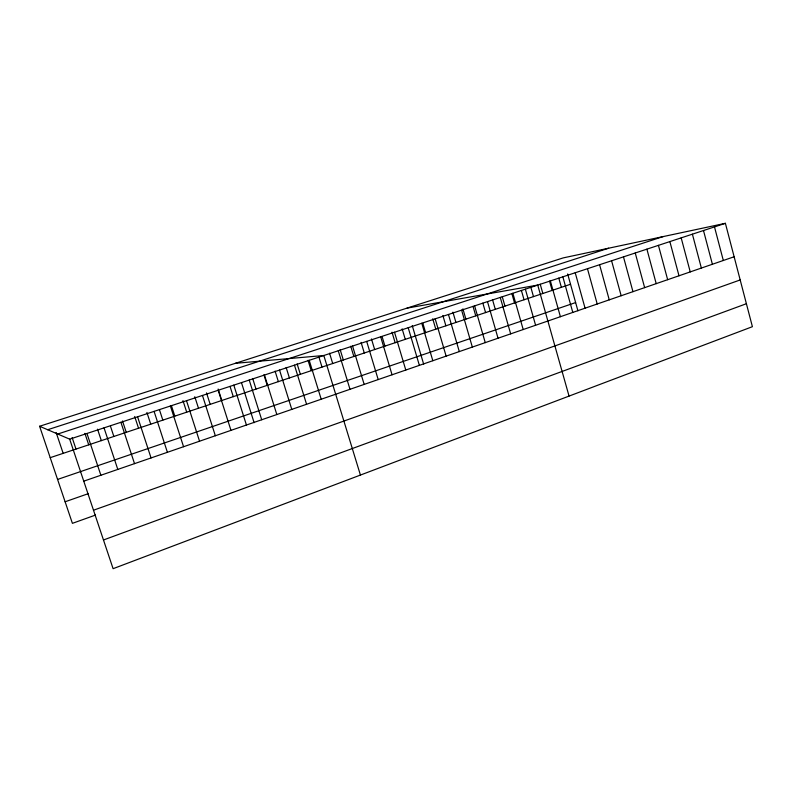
<?xml version="1.0" encoding="UTF-8"?>
<svg xmlns="http://www.w3.org/2000/svg" width="792" height="792" viewBox="0 0 792 792"><rect width="100%" height="100%" fill="white"/><g stroke="black" fill="none" stroke-linecap="round" stroke-linejoin="round"><path stroke-width="1.19" d="M103.475 539.986L746.401 303.722M95.525 515.067L72.409 523.344L39.6 426.264L563.181 257.905L725.393 223.314L752.4 326.69L113.098 568.686L69.676 439.164L39.6 426.264M93.496 510.216L740.193 279.942M65.112 501.772L88.338 493.644M83.754 481.16L734.135 256.757M57.569 479.437L575.626 302.574M50.213 457.667L570.527 284.269M69.676 439.164L725.393 223.314M57.717 434.036L663.122 236.59M47.678 429.729L608.632 248.213M407.058 308.108L537.738 285.08L569.052 396.089M235.373 363.32L323.819 355.499L360.429 475.061M56.143 432.501L63.162 453.351M84.892 433.343L88.724 444.837M72.131 437.54L75.992 449.074M97.535 429.185L101.336 440.629M86.952 433.471L100.871 475.25M110.454 426.195L113.85 436.461M104.029 427.858L117.79 469.408M122.503 420.968L126.245 432.333M120.899 422.294L134.521 463.637M146.916 412.464L150.737 424.166M137.59 416.81L151.054 457.934M134.69 416.473L138.541 428.234M159.42 409.642L162.825 420.136M154.084 411.375L167.399 452.291M171.428 405.682L174.814 416.147M170.389 406.009L183.566 446.718M194.792 396.723L198.495 408.256M186.506 400.702L199.544 441.203M182.972 400.603L186.704 412.187M206.514 392.872L210.187 404.356M202.455 395.455L215.345 435.748M218.147 389.04L221.78 400.495M218.216 390.268L230.977 430.363M241.471 382.635L254.113 422.7M233.798 385.13L246.431 425.027M230.036 386.397L233.284 396.663M252.678 378.487L256.004 389.09M249.223 380.061L261.707 419.76M275.081 371.121L278.368 381.635M264.469 375.042L276.824 414.543M263.924 374.794L267.231 385.348M286.15 367.478L289.407 377.952M279.546 370.072L291.783 409.385M309.217 360.31L321.205 399.227M308.029 360.281L311.226 370.686M297.129 363.865L300.366 374.309M294.466 365.162L306.573 404.276M318.829 356.727L322.007 367.092M340.184 349.698L343.322 359.994M338.263 350.747L349.995 389.298M329.551 353.202L332.709 363.528M352.549 346.045L364.172 384.407M350.737 346.233L353.846 356.479M371.468 338.946L374.656 349.549M366.686 341.392L378.19 379.566M361.083 342.362L364.29 353.004M382.13 336.729L384.942 346.124M380.675 336.788L392.06 374.784M402.148 328.848L405.276 339.342M394.515 332.234L405.791 370.042M392 332.185L395.149 342.718M422.859 323.314L425.591 332.571M421.77 323.255L432.818 360.716M412.226 325.542L423.671 364.181M408.207 327.72L419.374 365.36M435.184 318.839L446.134 356.123M432.739 318.79L435.788 329.175M452.925 312.157L455.935 322.463M448.46 314.474L459.301 351.579M442.867 315.463L445.896 325.809M462.904 308.87L465.894 319.146M461.607 310.147L472.339 347.084M482.843 303.128L485.575 312.583M474.616 305.861L485.248 342.629M473.022 306.356L475.764 315.85M502.267 296.733L504.959 306.128M500.247 297.426L510.672 333.858M492.594 299.911L495.297 309.345M487.496 301.623L498.029 338.224M512.869 293.268L523.195 329.531M511.87 293.575L514.533 302.93M530.848 287.318L533.481 296.624M525.363 289.159L535.6 325.255M521.393 290.436L524.047 299.762M550.361 280.932L560.399 316.701M549.549 281.17L552.143 290.397M540.233 284.229L542.847 293.495M562.845 276.814L572.794 312.424M558.796 278.121L561.37 287.328M575.22 272.745L585.07 308.187M567.656 273.953L577.922 310.801M599.584 264.726L609.246 299.841M587.466 268.716L597.217 303.999M611.582 260.776L621.166 295.733M623.472 256.865L632.957 291.664M646.896 249.153L656.202 283.645M635.243 252.985L644.639 287.635M658.429 245.352L667.656 279.695M669.864 241.59L679.001 275.774M692.396 234.175L701.365 268.062M681.179 237.867L690.238 271.903M703.494 230.522L712.394 264.261M714.493 226.898L723.314 260.489"/></g></svg>
